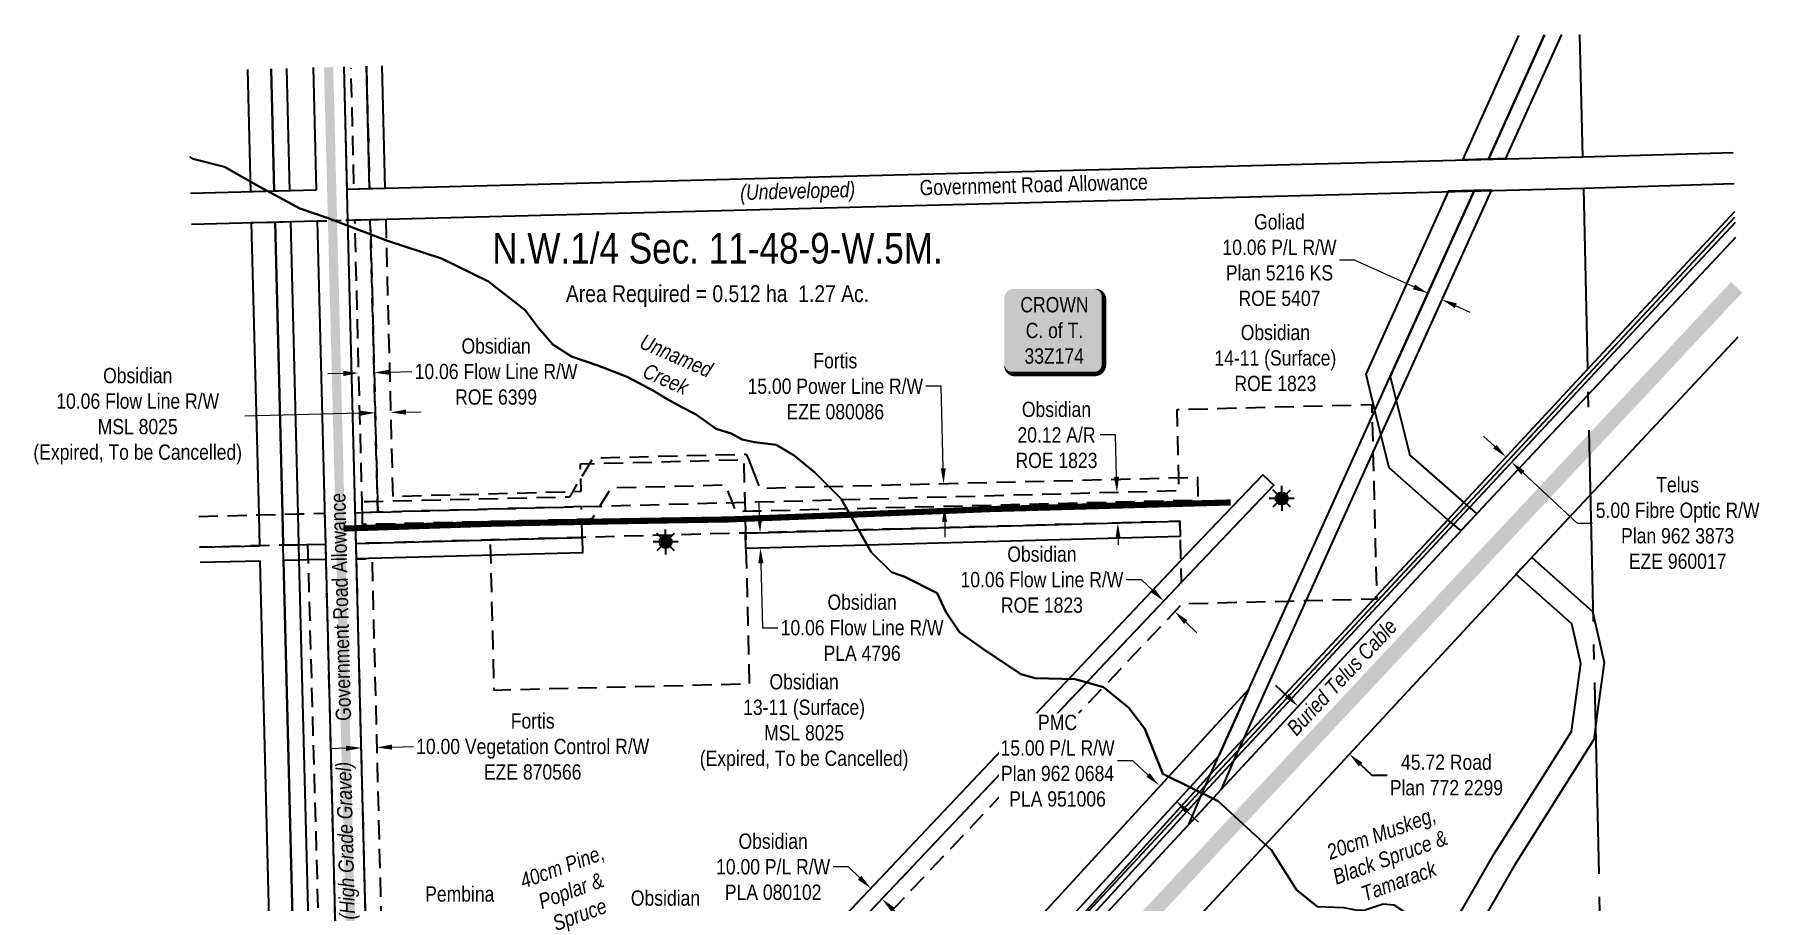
# Model space of a CAD drawing. Extents: x 616014 to 620263, y 5887660 to 5890842.
# Drawn here: x 618844 to 619970, y 5888226 to 5888792 of the extents above; entities that cross this region are included whole.
import ezdxf
from ezdxf.enums import TextEntityAlignment as Align

# ---------------------------------------------------------------- set-up
doc = ezdxf.new("R2010")
doc.units = 0
doc.header["$LTSCALE"] = 5
doc.header["$PDMODE"] = 34
doc.header["$PDSIZE"] = 0.03
for name, pattern in [('foc-ACCESSROAD', [3.75, 2.5, -1.25]), ('foc-FLOWLINE', [3.75, 2.5, -1.25]), ('foc-QUARTERLINE', [33, 25, -3, 2, -3]), ('foc-TIELINE', [1.875, 1.25, -0.625])]:
    doc.linetypes.add(name, pattern=pattern)
doc.layers.get('Defpoints').update_dxf_attribs({"color": 9})
for name, color, linetype in [('AS-OWNER', 7, 'Continuous'), ('AS-POWER', 104, 'foc-POWER'), ('AS-ROADS', 254, 'Continuous'), ('AS-TELUS', 224, 'foc-TEL'), ('C-FLOWLINE', 13, 'foc-FLOWLINE'), ('C-RW', 13, 'Continuous'), ('C-SYMBOL', 7, 'Continuous'), ('C-WS', 13, 'foc-ACCESSROAD'), ('C-WS-S', 8, 'Continuous'), ('F-EZE', 190, 'foc-FLOWLINE'), ('F-RW', 190, 'Continuous'), ('L-AREAREQUIRED', 7, 'Continuous'), ('L-ROAD-T', 7, 'Continuous'), ('L-SEC', 7, 'Continuous'), ('L-SECQ', 8, 'foc-QUARTERLINE'), ('L-TIE', 7, 'foc-TIELINE'), ('L-TITLEDB', 4, 'Continuous'), ('L-TITLEDB-T', 4, 'Continuous'), ('T-BUSH-T', 110, 'Continuous'), ('T-WATER', 160, 'Continuous'), ('T-WATER-T', 170, 'Continuous')]:
    doc.layers.add(name, color=color, linetype=linetype)
for name, color, linetype, lineweight in [('C-AR-T', 13, 'Continuous', 9), ('C-FLOWLINE-T', 13, 'Continuous', 9), ('C-RW-T', 13, 'Continuous', 9), ('C-WS-T', 13, 'Continuous', 9), ('F-EZE-T', 190, 'Continuous', 9), ('F-RW-T', 190, 'Continuous', 9), ('T-TEXT', 48, 'Continuous', 18)]:
    doc.layers.add(name, color=color, linetype=linetype, lineweight=lineweight)
doc.styles.add('100L', font='ARIALN.TTF', dxfattribs={"height": 11})
doc.styles.add('175L', font='ARIALN.TTF', dxfattribs={"height": 20})
doc.styles.add('80', font='ARIALN.TTF', dxfattribs={"height": 10})
doc.styles.add('80CG', font='ARIALN.TTF', dxfattribs={"height": 10})
doc.styles.add('80L', font='ARIALN.TTF', dxfattribs={"height": 10})
doc.styles.add('80LS', font='ARIALNI.TTF', dxfattribs={"height": 10})
doc.styles.add('foc-LtypeFont', font='ARIALN.TTF', dxfattribs={"height": 7.35})
doc.linetypes.add('foc-POWER', pattern='A,6,-1,["P",foc-LtypeFont,S=0.2,R=0,X=-0.625,Y=-0.75],-1.24,4', length=12.24)
doc.linetypes.add('foc-POWER-NOLINE', pattern='A,0,-4,["P",foc-LtypeFont,S=0.2,R=0,X=-0.625,Y=-0.75],-8.24', length=12.24)
doc.linetypes.add('foc-TEL', pattern='A,2,-1,["T",foc-LtypeFont,S=0.2,R=0,X=-0.425,Y=-0.75],-1.24,8', length=12.24)
doc.linetypes.add('foc-TEL-NOLINE', pattern='A,0,-2,["T",foc-LtypeFont,S=0.2,R=0,X=-0.425,Y=-0.75],-10.24', length=12.24)
doc.linetypes.add('foc-TOPO-flowdirection-NOLINE', pattern='A,0,[">",foc-LtypeFont,S=0.3,R=0,X=0,Y=-0.945],-20,[">",foc-LtypeFont,S=0.3,R=0,X=0,Y=-0.945],0', length=20)
doc.dimstyles.new('Compass 5 000', dxfattribs={"dimscale": 5, "dimtxt": 9, "dimasz": 2, "dimexe": 0.2, "dimexo": 0.0625, "dimgap": 0.5, "dimtad": 0, "dimtih": 1, "dimtoh": 1, "dimzin": 0, "dimdsep": 46, "dimtxsty": '80CG', "dimcen": 0.1, "dimse1": 1, "dimse2": 1, "dimclrd": 256, "dimclrt": 256, "dimaunit": 1, "dimadec": 4, "dimazin": 0, "dimtfac": 0.06, "dimtofl": 0, "dimtmove": 0, "dimatfit": 1, "dimfxl": 0.2, "dimtolj": 1, "dimtzin": 0, "dimlwd": -1, "dimarcsym": 0})

# ---------------------------------------------------------------- blocks, each defined once
blk = doc.blocks.new('*D427')
at = {"layer": 'C-FLOWLINE-T', "transparency": 16777216}
for p, q in [((619549.8, 5888529.9), (619539.8, 5888529.9)), ((619550.5, 5888502.5), (619549.8, 5888529.9)), ((619551.5, 5888462.4), (619551.8, 5888452.4))]:
    blk.add_line(p, q, dxfattribs=at)
for points in [[(619552.2, 5888502.6), (619548.8, 5888502.5), (619550.8, 5888492.5)], [(619553.2, 5888462.4), (619549.9, 5888462.4), (619551.3, 5888472.4)]]:
    blk.add_solid(points, dxfattribs=at)
at = {"layer": 'Defpoints', "color": 0, "transparency": 16777216}
for p in [(619550.8, 5888492.5), (619558.1, 5888492.7), (619558.6, 5888472.6)]:
    blk.add_point(p, dxfattribs=at)
at = {"layer": 'C-FLOWLINE-T', "transparency": 16777216, "insert": (619511.3, 5888529.9), "char_height": 10, "attachment_point": 5, "style": '80CG'}
blk.add_mtext('\\A1;Obsidian\\P20.12 A/R\\PROE 1823', dxfattribs=at)
blk = doc.blocks.new('*D428')
at = {"layer": 'C-FLOWLINE-T', "transparency": 16777216}
for p, q in [((619566.8, 5888435.3), (619556.8, 5888435.3)), ((619574, 5888428.4), (619566.8, 5888435.3)), ((619595.8, 5888407.6), (619603, 5888400.7))]:
    blk.add_line(p, q, dxfattribs=at)
for points in [[(619575.2, 5888429.6), (619572.9, 5888427.1), (619581.3, 5888421.4)], [(619596.9, 5888408.8), (619594.6, 5888406.4), (619588.5, 5888414.5)]]:
    blk.add_solid(points, dxfattribs=at)
at = {"layer": 'Defpoints', "color": 0, "transparency": 16777216}
for p in [(619581.3, 5888421.4), (619540.7, 5888378.9), (619548, 5888372)]:
    blk.add_point(p, dxfattribs=at)
at = {"layer": 'C-FLOWLINE-T', "transparency": 16777216, "insert": (619501.8, 5888435.3), "char_height": 10, "attachment_point": 5, "style": '80CG', "bg_fill": 3, "box_fill_scale": 1.1, "bg_fill_color": 256, "bg_fill_true_color": 13158600, "bg_fill_transparency": 0}
blk.add_mtext('\\A1;Obsidian\\P10.06 Flow Line R/W\\PROE 1823', dxfattribs=at)
blk = doc.blocks.new('*D429')
at = {"layer": 'C-RW-T', "transparency": 16777216}
for p, q in [((619375.4, 5888247.7), (619365.4, 5888247.7)), ((619382.9, 5888240.5), (619375.4, 5888247.7)), ((619404.6, 5888219.8), (619411.8, 5888212.9))]:
    blk.add_line(p, q, dxfattribs=at)
for points in [[(619384, 5888241.7), (619381.7, 5888239.3), (619390.1, 5888233.6)], [(619405.7, 5888221), (619403.4, 5888218.6), (619397.3, 5888226.7)]]:
    blk.add_solid(points, dxfattribs=at)
at = {"layer": 'Defpoints', "color": 0, "transparency": 16777216}
for p in [(619415.4, 5888260.1), (619422.6, 5888253.2), (619390.1, 5888233.6)]:
    blk.add_point(p, dxfattribs=at)
at = {"layer": 'C-RW-T', "transparency": 16777216, "insert": (619326.3, 5888247.7), "char_height": 10, "attachment_point": 5, "style": '80CG'}
blk.add_mtext('\\A1;Obsidian\\P10.00 P/L R/W\\PPLA 080102', dxfattribs=at)
blk = doc.blocks.new('*D430')
at = {"layer": 'Defpoints', "color": 0, "transparency": 16777216}
for p in [(619578.4, 5888300.9), (619523.6, 5888242), (619534.6, 5888231.8)]:
    blk.add_point(p, dxfattribs=at)
at = {"layer": 'F-RW-T', "transparency": 16777216}
for p, q in [((619561.1, 5888317), (619551.1, 5888317)), ((619571.1, 5888307.7), (619561.1, 5888317)), ((619596.7, 5888283.8), (619604, 5888277))]:
    blk.add_line(p, q, dxfattribs=at)
for points in [[(619572.2, 5888308.9), (619570, 5888306.5), (619578.4, 5888300.9)], [(619597.9, 5888285.1), (619595.6, 5888282.6), (619589.4, 5888290.7)]]:
    blk.add_solid(points, dxfattribs=at)
at = {"layer": 'F-RW-T', "transparency": 16777216, "insert": (619512, 5888317), "char_height": 10, "attachment_point": 5, "style": '80CG', "bg_fill": 3, "box_fill_scale": 1.1, "bg_fill_color": 256, "bg_fill_true_color": 13158600, "bg_fill_transparency": 0}
blk.add_mtext('\\A1;PMC\\P15.00 P/L R/W\\PPlan 962 0684\\PPLA 951006', dxfattribs=at)
blk = doc.blocks.new('*D432')
at = {"layer": 'Defpoints', "color": 0, "transparency": 16777216}
for p in [(619832.8, 5888545.5), (619836.4, 5888542.1), (619804.8, 5888515.5)]:
    blk.add_point(p, dxfattribs=at)
at = {"layer": 'F-RW-T', "transparency": 16777216}
for p, q in [((619797.5, 5888522.3), (619790.2, 5888529.1)), ((619815.8, 5888505.3), (619851.2, 5888472.3)), ((619851.2, 5888472.3), (619861.2, 5888472.3))]:
    blk.add_line(p, q, dxfattribs=at)
for points in [[(619798.7, 5888523.5), (619796.4, 5888521.1), (619804.8, 5888515.5)], [(619816.9, 5888506.5), (619814.7, 5888504), (619808.5, 5888512.1)]]:
    blk.add_solid(points, dxfattribs=at)
at = {"layer": 'F-RW-T', "transparency": 16777216, "insert": (619916.9, 5888472.3), "char_height": 10, "attachment_point": 5, "style": '80CG'}
blk.add_mtext('\\A1;Telus\\P5.00 Fibre Optic R/W\\PPlan 962 3873\\PEZE 960017', dxfattribs=at)
blk = doc.blocks.new('*D437')
at = {"layer": 'Defpoints', "color": 0, "transparency": 16777216}
for p in [(619067.5, 5888325.7), (619059.8, 5888232.8), (619069.8, 5888233.1)]:
    blk.add_point(p, dxfattribs=at)
at = {"layer": 'F-EZE-T', "transparency": 16777216}
for p, q in [((619077.5, 5888326), (619091.4, 5888326.3)), ((619047.5, 5888325.2), (619037.5, 5888324.9))]:
    blk.add_line(p, q, dxfattribs=at)
for points in [[(619047.4, 5888326.9), (619047.5, 5888323.5), (619057.5, 5888325.4)], [(619077.4, 5888327.6), (619077.5, 5888324.3), (619067.5, 5888325.7)]]:
    blk.add_solid(points, dxfattribs=at)
at = {"layer": 'F-EZE-T', "transparency": 16777216, "insert": (619169.3, 5888326.3), "char_height": 10, "attachment_point": 5, "style": '80CG', "bg_fill": 3, "box_fill_scale": 1.1, "bg_fill_color": 256, "bg_fill_true_color": 13158600, "bg_fill_transparency": 0}
blk.add_mtext('\\A1;Fortis\\P10.00 Vegetation Control R/W\\PEZE 870566', dxfattribs=at)
blk = doc.blocks.new('*D438')
at = {"layer": 'Defpoints', "color": 0, "transparency": 16777216}
for p in [(619012.7, 5888210.6), (619022.7, 5888210.8), (619022.9, 5888203.4)]:
    blk.add_point(p, dxfattribs=at)
at = {"layer": 'F-RW-T', "transparency": 16777216}
for p, q in [((619002.9, 5888202.9), (618992.9, 5888202.7)), ((619032.9, 5888203.7), (619082.7, 5888204.9))]:
    blk.add_line(p, q, dxfattribs=at)
for points in [[(619002.8, 5888204.6), (619002.9, 5888201.2), (619012.9, 5888203.2)], [(619032.9, 5888205.3), (619032.9, 5888202), (619022.9, 5888203.4)]]:
    blk.add_solid(points, dxfattribs=at)
at = {"layer": 'F-RW-T', "transparency": 16777216, "insert": (619121.7, 5888204.9), "char_height": 10, "attachment_point": 5, "style": '80CG'}
blk.add_mtext('\\A1;Pembina\\P10.06 P/L R/W\\PPlan 768 KS\\PROE 2076', dxfattribs=at)
blk = doc.blocks.new('*D439')
at = {"layer": 'Defpoints', "color": 0, "transparency": 16777216}
for p in [(619383.8, 5888496.8), (619437.6, 5888498.1), (619384.2, 5888481.8)]:
    blk.add_point(p, dxfattribs=at)
at = {"layer": 'F-RW-T', "transparency": 16777216}
for p, q in [((619436, 5888561.7), (619426, 5888561.7)), ((619437.4, 5888508.1), (619436, 5888561.7)), ((619438.3, 5888473.1), (619438.5, 5888463.1))]:
    blk.add_line(p, q, dxfattribs=at)
for points in [[(619439, 5888508.2), (619435.7, 5888508.1), (619437.6, 5888498.1)], [(619439.9, 5888473.2), (619436.6, 5888473.1), (619438, 5888483.1)]]:
    blk.add_solid(points, dxfattribs=at)
at = {"layer": 'F-RW-T', "transparency": 16777216, "insert": (619366.9, 5888561.7), "char_height": 10, "attachment_point": 5, "style": '80CG'}
blk.add_mtext('\\A1;Fortis\\P15.00 Power Line R/W\\PEZE 080086', dxfattribs=at)
blk = doc.blocks.new('*D440')
at = {"layer": 'Defpoints', "color": 0, "transparency": 16777216}
for p in [(619753.8, 5888622.5), (619735.9, 5888582.9), (619745.1, 5888578.8)]:
    blk.add_point(p, dxfattribs=at)
at = {"layer": 'F-RW-T', "transparency": 16777216}
for p, q in [((619706, 5888644.1), (619696, 5888644.1)), ((619744.7, 5888626.6), (619706, 5888644.1)), ((619772.1, 5888614.3), (619781.2, 5888610.2))]:
    blk.add_line(p, q, dxfattribs=at)
for points in [[(619745.4, 5888628.2), (619744, 5888625.1), (619753.8, 5888622.5)], [(619772.7, 5888615.8), (619771.4, 5888612.8), (619762.9, 5888618.4)]]:
    blk.add_solid(points, dxfattribs=at)
at = {"layer": 'F-RW-T', "transparency": 16777216, "insert": (619656.9, 5888644.1), "char_height": 10, "attachment_point": 5, "style": '80CG'}
blk.add_mtext('\\A1;Goliad\\P10.06 P/L R/W\\PPlan 5216 KS\\PROE 5407', dxfattribs=at)
blk = doc.blocks.new('*U454')
h = blk.add_hatch(color=255)
edge = h.paths.add_edge_path()
edge.add_line((-26.5, -28.5), (26.5, -28.5))
edge.add_arc((26.5, -22.5), 6, 270, 360)
edge.add_line((32.5, -22.5), (32.5, 21))
edge.add_arc((26.5, 21), 6, 0, 90)
edge.add_line((26.5, 27), (-26.5, 27))
edge.add_arc((-26.5, 21), 6, 90, 180)
edge.add_line((-32.5, 21), (-32.5, -22.5))
edge.add_arc((-26.5, -22.5), 6, 180, 270)
at = {"color": 14, "flags": 128}
blk.add_lwpolyline([(-26.5, -28.5, 3, 3, 0), (26.5, -28.5, 3, 3, 0.414214), (32.5, -22.5, 3, 3, 0), (32.5, 21, 3, 0, 0.414214), (26.5, 27, 0, 0, 0), (-26.5, 27, 0, 0, 0.414214), (-32.5, 21, 0, 0, 0), (-32.5, -22.5, 0, 3, 0.414214)], format="xyseb", close=True, dxfattribs=at)
at = {"color": 14, "style": '80'}
blk.add_attdef('ENTER_TEXT_001', (-26.8, -4.9), '', height=10, dxfattribs=at)
blk = doc.blocks.new('*D451')
at = {"layer": 'C-FLOWLINE-T', "transparency": 16777216}
for p, q in [((619045.6, 5888570.1), (619035.6, 5888569.8)), ((619075.8, 5888570.9), (619090.4, 5888571.3))]:
    blk.add_line(p, q, dxfattribs=at)
for points in [[(619045.6, 5888571.8), (619045.7, 5888568.4), (619055.6, 5888570.4)], [(619075.8, 5888572.6), (619075.9, 5888569.2), (619065.8, 5888570.6)]]:
    blk.add_solid(points, dxfattribs=at)
at = {"layer": 'Defpoints', "color": 0, "transparency": 16777216}
for p in [(619055.8, 5888565.2), (619065.8, 5888570.6), (619065.9, 5888565.5)]:
    blk.add_point(p, dxfattribs=at)
at = {"layer": 'C-FLOWLINE-T', "transparency": 16777216, "insert": (619145.4, 5888571.3), "char_height": 10, "attachment_point": 5, "style": '80CG'}
blk.add_mtext('\\A1;Obsidian\\P10.06 Flow Line R/W\\PROE 6399', dxfattribs=at)
blk = doc.blocks.new('*D455')
at = {"layer": 'Defpoints', "color": 0, "transparency": 16777216}
for p in [(619686.6, 5888371.3), (619720, 5888340.1), (619702.6, 5888321.4)]:
    blk.add_point(p, dxfattribs=at)
at = {"layer": 'L-TITLEDB-T', "transparency": 16777216}
for p, q in [((619661.8, 5888359.5), (619654.5, 5888366.3)), ((619709.9, 5888314.5), (619717.2, 5888307.7)), ((619717.2, 5888307.7), (619727.2, 5888307.7))]:
    blk.add_line(p, q, dxfattribs=at)
for points in [[(619662.9, 5888360.7), (619660.7, 5888358.2), (619669.1, 5888352.6)], [(619711, 5888315.8), (619708.7, 5888313.3), (619702.6, 5888321.4)]]:
    blk.add_solid(points, dxfattribs=at)
at = {"layer": 'L-TITLEDB-T', "transparency": 16777216, "insert": (619765.9, 5888307.7), "char_height": 10, "attachment_point": 5, "style": '80CG'}
blk.add_mtext('\\A1;45.72 Road\\PPlan 772 2299', dxfattribs=at)
blk = doc.blocks.new('*D472')
at = {"layer": 'C-RW-T', "transparency": 16777216}
for p, q in [((619317.5, 5888476.1), (619317.2, 5888486.1)), ((619318.3, 5888446), (619319.4, 5888403.9)), ((619319.4, 5888403.9), (619329.4, 5888403.9))]:
    blk.add_line(p, q, dxfattribs=at)
for points in [[(619319.2, 5888476.1), (619315.8, 5888476), (619317.8, 5888466.1)], [(619320, 5888446.1), (619316.6, 5888446), (619318, 5888456)]]:
    blk.add_solid(points, dxfattribs=at)
at = {"layer": 'Defpoints', "color": 0, "transparency": 16777216}
for p in [(619341.5, 5888466.7), (619318, 5888456), (619341.8, 5888456.7)]:
    blk.add_point(p, dxfattribs=at)
at = {"layer": 'C-RW-T', "transparency": 16777216, "insert": (619384.4, 5888403.9), "char_height": 10, "attachment_point": 5, "style": '80CG'}
blk.add_mtext('\\A1;Obsidian\\P10.06 Flow Line R/W\\PPLA 4796', dxfattribs=at)
blk = doc.blocks.new('*D473')
at = {"layer": 'C-WS-T', "transparency": 16777216}
for p, q in [((619056.5, 5888544.1), (618981.4, 5888542.2)), ((619086.5, 5888544.9), (619096.5, 5888545.1))]:
    blk.add_line(p, q, dxfattribs=at)
for points in [[(619056.4, 5888545.8), (619056.5, 5888542.4), (619066.5, 5888544.4)], [(619086.5, 5888546.5), (619086.6, 5888543.2), (619076.5, 5888544.6)]]:
    blk.add_solid(points, dxfattribs=at)
at = {"layer": 'Defpoints', "color": 0, "transparency": 16777216}
for p in [(619066.3, 5888551.8), (619076.3, 5888552.1), (619066.5, 5888544.4)]:
    blk.add_point(p, dxfattribs=at)
at = {"layer": 'C-WS-T', "transparency": 16777216, "insert": (618911.4, 5888542.2), "char_height": 10, "attachment_point": 5, "style": '80CG'}
blk.add_mtext('\\A1;Obsidian\\P10.06 Flow Line R/W\\PMSL 8025\\P(Expired, To be Cancelled)', dxfattribs=at)
blk = doc.blocks.new('*D482')
at = {"layer": 'C-AR-T', "transparency": 16777216}
for p, q in [((619335.9, 5888200.8), (619325.9, 5888200.8)), ((619338.5, 5888101.9), (619335.9, 5888200.8)), ((619339.8, 5888051.7), (619340.1, 5888041.7))]:
    blk.add_line(p, q, dxfattribs=at)
for points in [[(619340.2, 5888101.9), (619336.8, 5888101.8), (619338.8, 5888091.9)], [(619341.5, 5888051.8), (619338.1, 5888051.7), (619339.5, 5888061.7)]]:
    blk.add_solid(points, dxfattribs=at)
at = {"layer": 'Defpoints', "color": 0, "transparency": 16777216}
for p in [(619338.8, 5888091.9), (619379.3, 5888092.9), (619380.1, 5888062.8)]:
    blk.add_point(p, dxfattribs=at)
at = {"layer": 'C-AR-T', "transparency": 16777216, "insert": (619256, 5888200.8), "char_height": 10, "attachment_point": 5, "style": '80CG'}
blk.add_mtext('\\A1;Obsidian\\P30.18 A/R\\PMSL 8014\\P(Expired, To be Cancelled)', dxfattribs=at)
blk = doc.blocks.new('GAS')
h = blk.add_hatch(color=255)
h.dxf.hatch_style = 1
edge = h.paths.add_edge_path()
edge.add_arc((0, 0), 0.9, 0, 360)
for p, q in [((-0.81, 0), (-1.62, 0)), ((-0.57, 0.57), (-1.14, 1.14)), ((0, 0.81), (0, 1.62)), ((0.57, 0.57), (1.14, 1.14)), ((1.62, 0), (0.81, 0)), ((-0.57, -0.57), (-1.14, -1.14)), ((0, -0.81), (0, -1.62)), ((1.14, -1.14), (0.57, -0.57))]:
    blk.add_line(p, q)
blk.add_circle((0, 0), 0.8)

msp = doc.modelspace()

# ---------------------------------------------------------------- linework, layer by layer
at = {"layer": 'AS-POWER', "linetype": 'foc-POWER-NOLINE', "flags": 128}
msp.add_lwpolyline([(619071.591, 5887766.792), (619069.077, 5887865.833), (619048.659, 5888670.263), (619046.103, 5888770.448)], dxfattribs=at)
at = {"layer": 'AS-ROADS', "flags": 128}
for points, const_width in [([(619036.051, 5888770.169), (619038.083, 5888690.102), (619059.022, 5887865.662), (619064.174, 5887662.716)], 5.998), ([(619153.516, 5887768.918), (619234.04, 5887855.123), (619307.283, 5887933.233), (619317.547, 5887944.204), (619413.362, 5888046.465), (619442.458, 5888077.524), (619452.1, 5888087.819), (619491.571, 5888129.965), (619500.931, 5888139.981), (619511.556, 5888151.333), (619614.972, 5888262.279), (619636.271, 5888285.135), (619792.092, 5888451.78), (619802.367, 5888462.769), (619873.71, 5888539.057), (619955.396, 5888626.399)], 9.993), ([(619045.749, 5888468.736), (619145.628, 5888471.975), (619223.061, 5888473.476), (619297.355, 5888474.702), (619366.612, 5888477.36), (619468.163, 5888481.462), (619625.088, 5888485.809)], 4)]:
    msp.add_lwpolyline(points, dxfattribs=dict(at, const_width=const_width))
at = {"layer": 'AS-TELUS', "linetype": 'foc-TEL-NOLINE', "flags": 128}
msp.add_lwpolyline([(619110.618, 5887767.805), (619121.466, 5887779.395), (619204.789, 5887868.666), (619284.984, 5887954.196), (619383.961, 5888059.945), (619480.386, 5888162.978), (619613.77, 5888306.537), (619768.632, 5888472.789), (619858.443, 5888569.353), (619954.262, 5888672.259)], dxfattribs=at)
at = {"layer": 'C-FLOWLINE', "flags": 128}
msp.add_lwpolyline([(619060.735, 5888770.839), (619062.768, 5888690.749), (619052.715, 5888690.488), (619050.706, 5888769.656)], dxfattribs=at)
msp.add_lwpolyline([(619067.946, 5888486.763), (619068.132, 5888479.447), (619058.079, 5888479.175), (619057.892, 5888486.522), (619053.226, 5888670.382), (619063.279, 5888670.643), (619067.946, 5888486.763)], close=True, dxfattribs=at)
at = {"layer": 'C-RW', "flags": 128}
for points in [[(618998.558, 5888769.187), (619000.552, 5888689.118), (618985.308, 5888688.75), (618983.315, 5888768.782)], [(619070.807, 5888771.107), (619072.838, 5888691.011), (619062.768, 5888690.749), (619060.735, 5888770.839)], [(618951.83, 5888456.529), (618991.155, 5888457.527), (618990.644, 5888477.652), (618985.799, 5888668.629), (619001.052, 5888669.025), (619005.889, 5888478.039), (619006.399, 5888457.915), (619016.452, 5888458.169), (619021.631, 5888458.301), (619033.912, 5888458.613), (619034.166, 5888448.609), (619021.885, 5888448.298), (619016.706, 5888448.164), (619006.652, 5888447.904), (619016.05, 5888076.821), (619016.56, 5888056.695), (619019.471, 5887941.771), (619004.227, 5887941.387), (619001.57, 5888046.307), (619001.317, 5888056.309), (619000.807, 5888076.433), (618991.409, 5888447.51), (618952.085, 5888446.493)]]:
    msp.add_lwpolyline(points, dxfattribs=at)
for points in [[(619278.394, 5888050.85), (619270.822, 5888048.222), (619270.577, 5888058.718), (619298.019, 5888136.217), (619592.588, 5888447.813), (619646.093, 5888503.891), (619653.328, 5888496.987), (619592.897, 5888433.651), (619306.746, 5888130.903), (619278.394, 5888050.85)], [(619592.139, 5888463.458), (619308.532, 5888455.778), (619308.301, 5888465.831), (619591.867, 5888473.511), (619592.139, 5888463.458)], [(619062.06, 5888449.103), (619054.278, 5888448.892), (619054.023, 5888458.945), (619201.68, 5888462.944), (619201.925, 5888452.891), (619062.06, 5888449.103)]]:
    msp.add_lwpolyline(points, close=True, dxfattribs=at)
at = {"layer": 'C-WS', "flags": 128}
for points in [[(619073.332, 5888670.904), (619077.929, 5888489.773), (619200.943, 5888493.104), (619200.505, 5888511.004), (619307.109, 5888513.758), (619310.755, 5888367.142), (619144.166, 5888363.034), (619141.693, 5888461.319), (619201.68, 5888462.944), (619201.188, 5888483.051), (619068.132, 5888479.447), (619063.279, 5888670.643), (619073.332, 5888670.904)], [(619717.953, 5888518.723), (619720.341, 5888424.645), (619720.392, 5888422.647), (619718.433, 5888422.597), (619674.047, 5888421.47), (619662.879, 5888421.187), (619593.258, 5888419.421), (619326.359, 5888137.074), (619312.173, 5888136.645), (619592.897, 5888433.651), (619592.588, 5888447.813), (619592.155, 5888462.861), (619591.867, 5888473.511), (619308.301, 5888465.831), (619201.68, 5888462.944), (619054.023, 5888458.945), (619053.512, 5888479.052), (619201.188, 5888483.051), (619307.801, 5888485.938), (619591.374, 5888493.618), (619591.157, 5888502.206), (619590.031, 5888546.553), (619717.165, 5888549.78), (619717.366, 5888541.864), (619717.953, 5888518.723)]]:
    msp.add_lwpolyline(points, close=True, dxfattribs=at)
msp.add_lwpolyline([(618951.32, 5888476.654), (618990.644, 5888477.652), (619005.889, 5888478.039), (619015.942, 5888478.294), (619033.401, 5888478.737), (619033.911, 5888458.661), (619043.586, 5888077.472), (619033.338, 5888077.252), (619022.509, 5888458.328), (619016.452, 5888458.169), (619006.399, 5888457.915), (618991.155, 5888457.527), (618951.83, 5888456.529)], dxfattribs=at)
at = {"layer": 'F-EZE', "flags": 128}
for points in [[(619312.359, 5888508.348), (619317.58, 5888495.122), (619598.024, 5888502.131), (619603.279, 5888502.263), (619603.653, 5888487.274), (619313.083, 5888480.009), (619302.158, 5888479.736), (619299.922, 5888485.402), (619295.317, 5888497.069), (619220.346, 5888495.177), (619212.99, 5888483.2), (619207.892, 5888474.901), (619206.494, 5888474.867), (619058.279, 5888471.297), (619058.079, 5888479.175), (619057.898, 5888486.287), (619062.564, 5888486.399), (619072.855, 5888486.647), (619193.428, 5888489.551), (619195.429, 5888492.81), (619205.564, 5888509.312), (619206.714, 5888511.184), (619208.99, 5888514.89), (619308.782, 5888517.408), (619310.133, 5888513.986), (619312.359, 5888508.348)], [(619073.77, 5888077.981), (619063.7, 5888077.726), (619054.278, 5888448.892), (619064.354, 5888449.147), (619073.77, 5888077.981)]]:
    msp.add_lwpolyline(points, close=True, dxfattribs=at)
at = {"layer": 'F-RW', "flags": 128}
for points in [[(619829.946, 5888791.285), (619793.344, 5888710.155), (619776.676, 5888709.732), (619813.276, 5888790.842)], [(619841.117, 5888791.582), (619804.505, 5888710.438), (619793.344, 5888710.155), (619829.946, 5888791.285)], [(619008.608, 5888769.454), (619010.606, 5888689.384), (619000.552, 5888689.142), (618998.558, 5888769.187)], [(619072.586, 5887727.601), (619480.546, 5888163.951), (619611.939, 5888308.24), (619633.337, 5888331.303), (619718.433, 5888422.597), (619720.341, 5888424.645), (619766.803, 5888474.493), (619777.22, 5888485.806), (619856.612, 5888571.056), (619954.173, 5888675.833)], [(619016.05, 5888076.821), (619006.652, 5888447.904), (619006.399, 5888457.915), (619005.889, 5888478.039), (619001.052, 5888669.025), (619011.105, 5888669.287), (619015.942, 5888478.294), (619016.452, 5888458.169), (619016.706, 5888448.164), (619026.104, 5888077.077)], [(619954.35, 5888668.702), (619856.789, 5888563.939), (619780.973, 5888482.509), (619770.593, 5888471.36), (619626.915, 5888317.043), (619605.517, 5888293.98), (619484.197, 5888160.537), (619072.767, 5887720.476)], [(619724.686, 5888130.188), (619797.041, 5888256.177), (619847.665, 5888336.216), (619853.635, 5888380.637), (619847.762, 5888406.475), (619811.304, 5888438.858), (619821.608, 5888449.797), (619861.325, 5888414.531), (619864.25, 5888401.476), (619868.87, 5888381.329), (619865.23, 5888354.517), (619862.106, 5888330.983), (619810.242, 5888248.442), (619739.982, 5888126.606)]]:
    msp.add_lwpolyline(points, dxfattribs=at)
for points in [[(619618.904, 5888298.279), (619597.78, 5888275.461), (619605.517, 5888293.98), (619611.939, 5888308.24), (619617.748, 5888321.135), (619636.967, 5888363.799), (619662.879, 5888421.187), (619717.366, 5888541.864), (619719.211, 5888545.953), (619729.228, 5888568.051), (619784.16, 5888689.805), (619795.314, 5888690.089), (619733.142, 5888552.364), (619723.102, 5888530.127), (619717.953, 5888518.723), (619674.047, 5888421.47), (619633.337, 5888331.303), (619626.915, 5888317.043), (619618.904, 5888298.279)], [(619785.676, 5888478.376), (619775.4, 5888467.388), (619770.593, 5888471.36), (619766.803, 5888474.493), (619728.459, 5888508.34), (619723.102, 5888530.127), (619719.211, 5888545.953), (619713.455, 5888569.524), (619767.492, 5888689.382), (619784.16, 5888689.805), (619729.228, 5888568.051), (619733.142, 5888552.364), (619742.036, 5888516.715), (619777.22, 5888485.806), (619780.973, 5888482.509), (619785.676, 5888478.376)], [(619496.713, 5888166.379), (619486.129, 5888155.024), (619469.676, 5888181.331), (619636.967, 5888363.799), (619617.317, 5888320.178), (619488.439, 5888179.608), (619496.713, 5888166.379)]]:
    msp.add_lwpolyline(points, close=True, dxfattribs=at)
at = {"layer": 'L-SEC'}
for p, q in [((619025.998, 5888769.914), (619028.03, 5888689.846)), ((619048.136, 5888690.369), (619046.103, 5888770.448)), ((619855.042, 5888711.345), (619048.136, 5888690.369)), ((619953.225, 5888714.209), (619855.042, 5888711.345)), ((619028.03, 5888689.846), (618945.966, 5888687.713)), ((619048.659, 5888670.263), (619855.565, 5888691.239)), ((619855.565, 5888691.239), (619953.722, 5888694.105)), ((618946.476, 5888667.607), (619028.553, 5888669.74)), ((619028.553, 5888669.74), (619048.969, 5887865.407)), ((619069.075, 5887865.917), (619048.659, 5888670.263))]:
    msp.add_line(p, q, dxfattribs=at)
at = {"layer": 'L-SECQ'}
for p, q in [((619855.042, 5888711.345), (619853.129, 5888791.521)), ((619872.977, 5887913.202), (619855.565, 5888691.239))]:
    msp.add_line(p, q, dxfattribs=at)
at = {"layer": 'L-TIE'}
msp.add_line((619028.553, 5888669.74), (619048.659, 5888670.263), dxfattribs=at)
at = {"layer": 'L-TITLEDB'}
for points in [[(619954.59, 5888658.984), (619825.261, 5888520.696), (619786.722, 5888479.448), (619776.391, 5888468.392), (619508.372, 5888178.885), (619460.066, 5888127.066), (619329.273, 5887986.761), (619124.58, 5887768.167)], [(619956.202, 5888593.796), (619858.642, 5888489.478), (619820.118, 5888448.246), (619809.857, 5888437.266), (619541.856, 5888147.778), (619493.497, 5888095.902), (619362.669, 5887955.559), (619188.753, 5887769.832)]]:
    msp.add_lwpolyline(points, dxfattribs=at)
at = {"layer": 'T-WATER', "flags": 128}
msp.add_lwpolyline([(619681.484, 5888221.708), (619668.115, 5888232.738), (619651.631, 5888258.697), (619616.905, 5888290.516), (619580.755, 5888308.397), (619569.034, 5888337.834), (619558.445, 5888351.701), (619542.043, 5888365.082), (619523.487, 5888370.38), (619497.439, 5888371.071), (619487.957, 5888373.682), (619462.928, 5888390.318), (619448.028, 5888401.137), (619439.027, 5888414.238), (619433.323, 5888426.57), (619412.252, 5888437.272), (619403.522, 5888440.181), (619390.367, 5888453.21), (619370.768, 5888488.074), (619353.539, 5888505.407), (619339.972, 5888516.503), (619328.238, 5888523.39), (619314.083, 5888525.251), (619306.073, 5888526.926), (619298.81, 5888530.835), (619289.124, 5888534), (619275.58, 5888543.541), (619266.296, 5888548.33), (619256.113, 5888554.017), (619248.625, 5888558.506), (619230.954, 5888567.785), (619211.786, 5888575.267), (619194.715, 5888581.254), (619182.435, 5888589.035), (619172.851, 5888600.11), (619164.465, 5888611.483), (619140.388, 5888630.164), (619109.839, 5888645.129), (619074.498, 5888656.802), (619035.18, 5888671.823), (619017.21, 5888677.809), (618990.255, 5888692.475), (618968.092, 5888705.046), (618947.427, 5888710.433), (618945.361, 5888711.528)], dxfattribs=at)
at = {"layer": 'T-WATER', "linetype": 'foc-TOPO-flowdirection-NOLINE', "flags": 128}
msp.add_lwpolyline([(618945.361, 5888711.528), (618947.427, 5888710.433), (618968.092, 5888705.046), (618990.255, 5888692.475), (619017.21, 5888677.809), (619035.18, 5888671.823), (619074.498, 5888656.802), (619109.839, 5888645.129), (619140.388, 5888630.164), (619164.465, 5888611.483), (619172.851, 5888600.11), (619182.435, 5888589.035), (619194.715, 5888581.254), (619211.786, 5888575.267), (619230.954, 5888567.785), (619248.625, 5888558.506), (619256.113, 5888554.017), (619266.296, 5888548.33), (619275.58, 5888543.541), (619289.124, 5888534), (619298.81, 5888530.835), (619306.073, 5888526.926), (619314.083, 5888525.251), (619328.238, 5888523.39), (619339.972, 5888516.503), (619353.539, 5888505.407), (619370.768, 5888488.074), (619390.367, 5888453.21), (619403.522, 5888440.181), (619412.252, 5888437.272), (619433.323, 5888426.57), (619439.027, 5888414.238), (619448.028, 5888401.137), (619462.928, 5888390.318), (619487.957, 5888373.682), (619497.439, 5888371.071), (619523.487, 5888370.38), (619542.043, 5888365.082), (619558.445, 5888351.701), (619569.034, 5888337.834), (619580.755, 5888308.397), (619616.905, 5888290.516), (619651.631, 5888258.697), (619668.115, 5888232.738), (619681.484, 5888221.708), (619698.653, 5888221.237), (619706.64, 5888219.589), (619712.283, 5888219.353), (619724.718, 5888223.577), (619731.533, 5888222.871), (619737.894, 5888218.647), (619741.17, 5888217.013), (619743.752, 5888208.55), (619747.052, 5888200.808), (619767.258, 5888174.743), (619770.773, 5888167.694), (619774.551, 5888161.115), (619779.238, 5888155.949), (619780.41, 5888152.902), (619784.881, 5888150.091), (619805.781, 5888145.617), (619813.791, 5888142.57), (619815.896, 5888140.922), (619849.564, 5888018.45), (619862.74, 5887962.912), (619864.629, 5887954.228), (619863.864, 5887943.661), (619861.202, 5887913.038)], dxfattribs=at)

# ---------------------------------------------------------------- block references
at = {"layer": 'AS-OWNER'}
ref = msp.add_blockref('*U454', (619509.772, 5888598.255), dxfattribs=at)
ref.add_attrib('ENTER_TEXT_001', 'CROWN', (619487.712, 5888610.027), dxfattribs={"layer": '0', "color": 14, "height": 10, "style": '80'})
ref.add_attrib('ENTER_TEXT_002', 'C. of T.', (619491.208, 5888593.183), dxfattribs={"layer": '0', "color": 14, "height": 10, "style": '80'})
ref.add_attrib('ENTER_TEXT_003', '33Z174', (619490.4, 5888576.476), dxfattribs={"layer": '0', "color": 14, "height": 10, "style": '80'})
at = {"layer": 'C-WS-S', "xscale": 4.99821265, "yscale": 4.99821265, "zscale": 4.99821265}
for p in [(619658.346, 5888488.454), (619256.112, 5888459.97)]:
    msp.add_blockref('GAS', p, dxfattribs=at)

# ---------------------------------------------------------------- texts
at = {"layer": 'AS-TELUS', "insert": (619697.652, 5888371.616), "char_height": 10, "width": 97.23506, "attachment_point": 5, "rotation": 46.92239, "style": '80CG'}
msp.add_mtext('\\A1;{\\fArial Narrow|b0|i1|c0|p34;Buried Telus Cable}', dxfattribs=at)
at = {"layer": 'C-SYMBOL', "color": 3, "style": '175L'}
msp.add_text('N.W.1/4 Sec. 11-48-9-W.5M.', height=20, dxfattribs=at).set_placement((619289.978, 5888635.923), align=Align.BOTTOM_CENTER)
at = {"layer": 'C-WS-T', "char_height": 10, "attachment_point": 5, "style": '80CG'}
for s, insert, width in [('\\A1;Obsidian\\P14-11 (Surface)\\PROE 1823', (619654.218, 5888580.145), 78.99495), ('\\A1;Obsidian\\P13-11 (Surface)\\PMSL 8025\\P(Expired, To be Cancelled)', (619346.512, 5888342.133), 135.66617)]:
    msp.add_mtext(s, dxfattribs=dict(at, insert=insert, width=width))
at = {"layer": 'L-AREAREQUIRED', "color": 5, "style": '100L'}
msp.add_text('Area Required = 0.512 ha  1.27 Ac.', height=11, dxfattribs=at).set_placement((619289.978, 5888613.423), align=Align.BOTTOM_CENTER)
at = {"layer": 'L-ROAD-T', "style": '80L'}
msp.add_text('Government Road Allowance', height=9.99643, rotation=1.489099, dxfattribs=at).set_placement((619496.405, 5888693.394), align=Align.MIDDLE_CENTER)
at = {"layer": 'T-BUSH-T', "insert": (619721.697, 5888274.365), "char_height": 9.99643, "width": 78.21664, "attachment_point": 2, "rotation": 20, "style": '80LS'}
msp.add_mtext('20cm Muskeg, Black Spruce & Tamarack', dxfattribs=at)
at = {"layer": 'T-TEXT', "style": '80LS'}
msp.add_text('(Undeveloped)', height=9.99643, rotation=1.489099, dxfattribs=at).set_placement((619342.325, 5888689.388), align=Align.MIDDLE_CENTER)
at = {"layer": 'T-WATER-T', "insert": (619241.722, 5888596.507), "char_height": 9.99712, "attachment_point": 1, "rotation": 336.359065, "style": '80L'}
msp.add_mtext_dynamic_manual_height_columns('\\pi0.60576,t130.57;{\\fArial Narrow|b0|i1|c0|p34;Unnamed \\P\\pi10.098,t140.06;Creek}', width=50.3106, gutter_width=50, heights=[0], dxfattribs=at)

# ---------------------------------------------------------------- dimensions: what is measured, and where the dimension line sits
at = {"layer": 'C-FLOWLINE-T'}
for base, p1, p2, angle, text, picture, middle in [((619065.809, 5888570.629), (619055.75, 5888565.206), (619065.946, 5888565.478), 1.525821, 'Obsidian\\P10.06 Flow Line R/W\\PROE 6399', '*D451', (619145.366, 5888571.284)), ((619550.755, 5888492.518), (619558.616, 5888472.58), (619558.105, 5888492.704), 91.45465, 'Obsidian\\P20.12 A/R\\PROE 1823', '*D427', (619511.271, 5888529.934))]:
    dim = msp.add_linear_dim(base=base, p1=p1, p2=p2, angle=angle, text=text, dimstyle='Compass 5 000', dxfattribs=at)
    dim.commit()
    dim.dimension.update_dxf_attribs({"geometry": picture, "text_midpoint": middle, "dimtype": 161})
at = {"layer": 'C-RW-T'}
for base, p1, p2, angle, text, picture, middle in [((619318.034, 5888456.035), (619341.492, 5888466.73), (619341.765, 5888456.678), 271.55129, 'Obsidian\\P10.06 Flow Line R/W\\PPLA 4796', '*D472', (619384.445, 5888403.92)), ((619390.086, 5888233.606), (619422.6, 5888253.192), (619415.363, 5888260.097), 136.344423, 'Obsidian\\P10.00 P/L R/W\\PPLA 080102', '*D429', (619326.275, 5888247.656))]:
    dim = msp.add_linear_dim(base=base, p1=p1, p2=p2, angle=angle, text=text, dimstyle='Compass 5 000', dxfattribs=at)
    dim.commit()
    dim.dimension.update_dxf_attribs({"geometry": picture, "text_midpoint": middle, "dimtype": 161})
at = {"layer": 'C-WS-T'}
dim = msp.add_linear_dim(base=(619066.484, 5888544.351), p1=(619076.348, 5888552.051), p2=(619066.295, 5888551.796), angle=181.454017, text='Obsidian\\P10.06 Flow Line R/W\\PMSL 8025\\P(Expired, To be Cancelled)', dimstyle='Compass 5 000', dxfattribs=at)
dim.commit()
dim.dimension.update_dxf_attribs({"geometry": '*D473', "text_midpoint": (618911.425, 5888542.19), "dimtype": 161})
at = {"layer": 'F-RW-T'}
for base, p1, p2, angle, text, picture, middle in [((619753.809, 5888622.531), (619745.075, 5888578.795), (619735.936, 5888582.919), 155.715541, 'Goliad\\P10.06 P/L R/W\\PPlan 5216 KS\\PROE 5407', '*D440', (619656.905, 5888644.106)), ((619437.631, 5888498.122), (619384.159, 5888481.785), (619383.784, 5888496.776), 91.432552, 'Fortis\\P15.00 Power Line R/W\\PEZE 080086', '*D439', (619366.9, 5888561.73)), ((619804.845, 5888515.469), (619836.413, 5888542.055), (619832.767, 5888545.451), 137.03755, 'Telus\\P5.00 Fibre Optic R/W\\PPlan 962 3873\\PEZE 960017', '*D432', (619916.902, 5888472.3))]:
    dim = msp.add_linear_dim(base=base, p1=p1, p2=p2, angle=angle, text=text, dimstyle='Compass 5 000', dxfattribs=at)
    dim.commit()
    dim.dimension.update_dxf_attribs({"geometry": picture, "text_midpoint": middle, "dimtype": 161})
at = {"layer": 'L-TITLEDB-T', "color": 6}
dim = msp.add_linear_dim(base=(619702.564, 5888321.37), p1=(619686.594, 5888371.343), p2=(619720.049, 5888340.083), angle=316.94215, text='45.72 Road\\PPlan 772 2299', dimstyle='Compass 5 000', dxfattribs=at)
dim.commit()
dim.dimension.update_dxf_attribs({"geometry": '*D455', "text_midpoint": (619765.925, 5888307.715), "dimtype": 161})

# ---------------------------------------------------------------- next in the draw order: dimensions: what is measured, and where the dimension line sits
at = {"layer": 'C-FLOWLINE-T'}
dim = msp.add_linear_dim(base=(619581.256, 5888421.45), p1=(619547.967, 5888371.961), p2=(619540.676, 5888378.918), angle=136.345109, text='Obsidian\\P10.06 Flow Line R/W\\PROE 1823', dimstyle='Compass 5 000', override={"dimtfill": 1}, dxfattribs=at)
dim.commit()
dim.dimension.update_dxf_attribs({"geometry": '*D428', "text_midpoint": (619501.786, 5888435.256), "dimtype": 161})
at = {"layer": 'F-EZE-T'}
dim = msp.add_linear_dim(base=(619067.486, 5888325.696), p1=(619059.833, 5888232.81), p2=(619069.836, 5888233.064), angle=1.453327, text='Fortis\\P10.00 Vegetation Control R/W\\PEZE 870566', dimstyle='Compass 5 000', override={"dimtfill": 1}, dxfattribs=at)
dim.commit()
dim.dimension.update_dxf_attribs({"geometry": '*D437', "text_midpoint": (619169.34, 5888326.303), "dimtype": 161})

# ---------------------------------------------------------------- next in the draw order: texts
at = {"layer": 'L-ROAD-T', "style": '80L'}
msp.add_text('Government Road Allowance', height=9.99643, rotation=91.454017, dxfattribs=at).set_placement((619043.908, 5888417.542), align=Align.MIDDLE_CENTER)
at = {"layer": 'T-BUSH-T', "insert": (619186.824, 5888252.574), "char_height": 9.99643, "width": 56.23269, "attachment_point": 2, "rotation": 20, "style": '80LS'}
msp.add_mtext('40cm Pine,\\PPoplar & Spruce', dxfattribs=at)
at = {"layer": 'T-TEXT', "style": '80LS'}
msp.add_text('(High Grade Gravel)', height=9.99643, rotation=91.454017, dxfattribs=at).set_placement((619047.073, 5888264.768), align=Align.MIDDLE_CENTER)

# ---------------------------------------------------------------- next in the draw order: dimensions: what is measured, and where the dimension line sits
at = {"layer": 'C-AR-T'}
dim = msp.add_linear_dim(base=(619338.759, 5888091.88), p1=(619380.093, 5888062.775), p2=(619379.309, 5888092.934), angle=91.488908, text='Obsidian\\P30.18 A/R\\PMSL 8014\\P(Expired, To be Cancelled)', dimstyle='Compass 5 000', dxfattribs=at)
dim.commit()
dim.dimension.update_dxf_attribs({"geometry": '*D482', "text_midpoint": (619255.99, 5888200.767), "dimtype": 161})
at = {"layer": 'F-RW-T'}
dim = msp.add_linear_dim(base=(619578.409, 5888300.887), p1=(619534.614, 5888231.786), p2=(619523.618, 5888242.021), angle=137.053256, text='PMC\\P15.00 P/L R/W\\PPlan 962 0684\\PPLA 951006', dimstyle='Compass 5 000', override={"dimtfill": 1}, dxfattribs=at)
dim.commit()
dim.dimension.update_dxf_attribs({"geometry": '*D430', "text_midpoint": (619511.964, 5888317.045), "dimtype": 161})
dim = msp.add_linear_dim(base=(619022.904, 5888203.422), p1=(619012.663, 5888210.562), p2=(619022.717, 5888210.816), angle=1.450803, text='Pembina\\P10.06 P/L R/W\\PPlan 768 KS\\PROE 2076', dimstyle='Compass 5 000', dxfattribs=at)
dim.commit()
dim.dimension.update_dxf_attribs({"geometry": '*D438', "text_midpoint": (619121.742, 5888204.935), "dimtype": 161})

doc.saveas('drawing.dxf')
